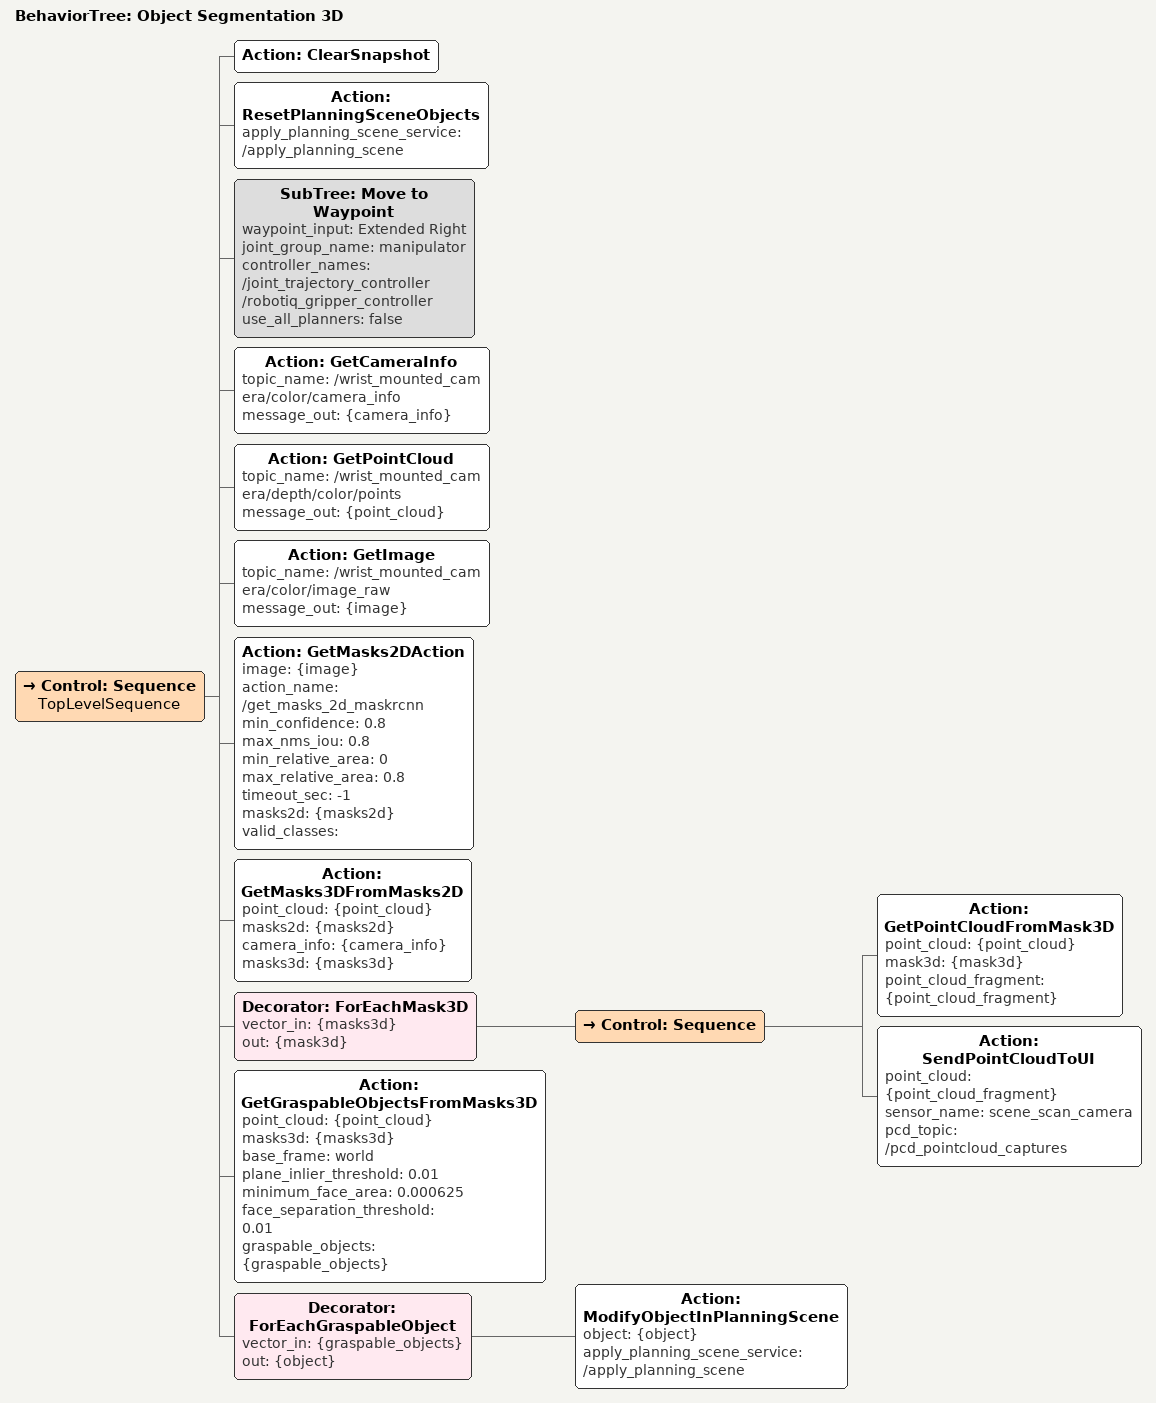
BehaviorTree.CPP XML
<?xml version='1.0' encoding='UTF-8'?>
<root BTCPP_format="4" main_tree_to_execute="Object Segmentation 3D">
  <BehaviorTree ID="Object Segmentation 3D" _description="Detect objects using a 2D image segmentation model and convert them to 3D masks and graspable objects." _hardcoded="false">
    <Control ID="Sequence" name="TopLevelSequence">
      <Action ID="ClearSnapshot"/>
      <Action ID="ResetPlanningSceneObjects" apply_planning_scene_service="/apply_planning_scene"/>
      <SubTree ID="Move to Waypoint" waypoint_input="Extended Right" joint_group_name="manipulator" controller_names="/joint_trajectory_controller /robotiq_gripper_controller" use_all_planners="false"/>
      <Action ID="GetCameraInfo" topic_name="/wrist_mounted_camera/color/camera_info" message_out="{camera_info}"/>
      <Action ID="GetPointCloud" topic_name="/wrist_mounted_camera/depth/color/points" message_out="{point_cloud}"/>
      <Action ID="GetImage" topic_name="/wrist_mounted_camera/color/image_raw" message_out="{image}"/>
      <Action ID="GetMasks2DAction" image="{image}" action_name="/get_masks_2d_maskrcnn" min_confidence="0.8" max_nms_iou="0.8" min_relative_area="0" max_relative_area="0.8" timeout_sec="-1" masks2d="{masks2d}" valid_classes=""/>
      <Action ID="GetMasks3DFromMasks2D" point_cloud="{point_cloud}" masks2d="{masks2d}" camera_info="{camera_info}" masks3d="{masks3d}"/>
      <Decorator ID="ForEachMask3D" vector_in="{masks3d}" out="{mask3d}">
        <Control ID="Sequence">
          <Action ID="GetPointCloudFromMask3D" point_cloud="{point_cloud}" mask3d="{mask3d}" point_cloud_fragment="{point_cloud_fragment}"/>
          <Action ID="SendPointCloudToUI" point_cloud="{point_cloud_fragment}" sensor_name="scene_scan_camera" pcd_topic="/pcd_pointcloud_captures"/>
        </Control>
      </Decorator>
      <Action ID="GetGraspableObjectsFromMasks3D" point_cloud="{point_cloud}" masks3d="{masks3d}" base_frame="world" plane_inlier_threshold="0.01" minimum_face_area="0.000625" face_separation_threshold="0.01" graspable_objects="{graspable_objects}"/>
      <Decorator ID="ForEachGraspableObject" vector_in="{graspable_objects}" out="{object}">
        <Action ID="ModifyObjectInPlanningScene" object="{object}" apply_planning_scene_service="/apply_planning_scene"/>
      </Decorator>
    </Control>
  </BehaviorTree>
</root>
